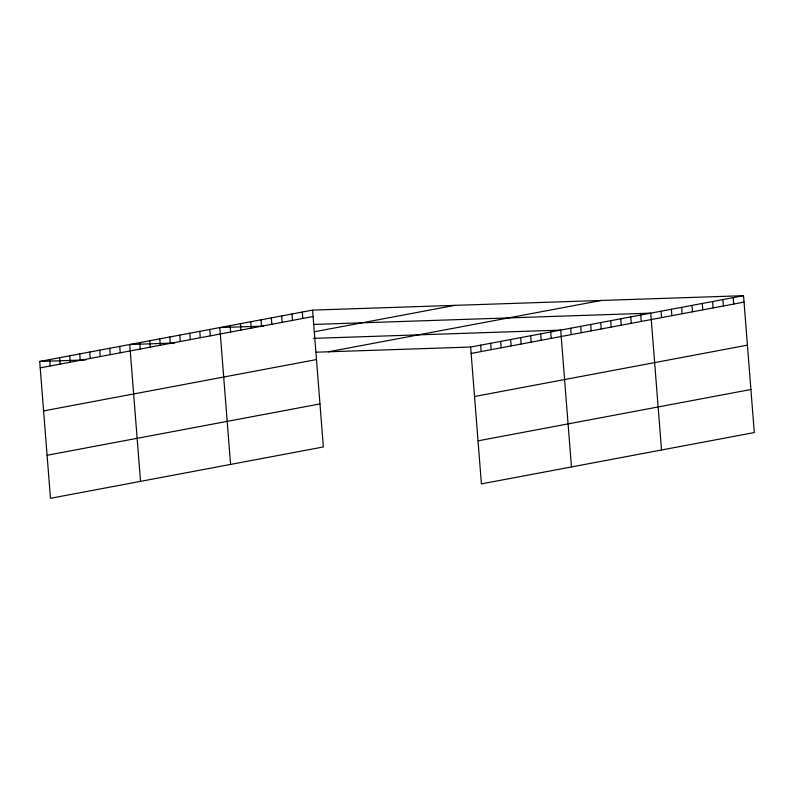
<?xml version="1.0" encoding="UTF-8"?>
<svg xmlns="http://www.w3.org/2000/svg" width="794" height="794" viewBox="0 0 794 794"><rect width="100%" height="100%" fill="white"/><g stroke="black" fill="none" stroke-linecap="round" stroke-linejoin="round"><path stroke-width="1.19" d="M312.588 310.117L323.357 446.962L50.469 498.304L39.7 361.449L312.588 310.117L743.531 295.696L754.3 432.551L481.412 483.883L470.644 347.038L743.531 295.696M40.206 367.86L313.094 316.518M314.216 331.803L454.803 305.353M328.428 351.792L601.316 300.45M43.591 410.905L316.478 359.573M471.15 353.439L744.038 302.107M47.084 455.26L319.972 403.918M474.534 396.494L747.422 345.152M478.028 440.839L750.916 389.507M263.558 326.106L219.809 327.565L230.578 464.421M314.613 324.399L650.752 313.154L661.521 450M174.73 343.008L129.75 344.507L140.528 481.363M313.481 338.363L560.693 330.096L571.462 466.941M39.7 361.449L85.891 359.91M316.22 352.199L470.644 347.038M733.219 297.631L733.725 304.042M722.907 299.576L723.413 305.988M712.605 301.512L713.111 307.923M702.293 303.457L702.799 309.858M691.981 305.392L692.487 311.804M681.679 307.338L682.175 313.739M671.367 309.273L671.873 315.684M661.055 311.208L661.561 317.62M640.738 315.029L641.244 321.441M630.734 316.915L631.24 323.327M620.729 318.801L621.236 325.203M610.725 320.677L611.231 327.088M600.721 322.562L601.227 328.974M590.716 324.448L591.212 330.85M580.702 326.324L581.208 332.736M570.697 328.21L571.204 334.621M550.689 331.971L551.195 338.383M540.684 333.857L541.19 340.269M530.68 335.743L531.186 342.145M520.675 337.619L521.172 344.03M510.661 339.504L511.167 345.916M500.657 341.39L501.163 347.792M490.652 343.266L491.158 349.678M480.648 345.152L481.154 351.563M302.276 312.052L302.782 318.463M291.974 313.997L292.47 320.399M281.662 315.933L282.168 322.344M271.349 317.868L271.856 324.28M261.037 319.813L261.544 326.225M250.735 321.749L251.241 328.16M240.423 323.694L240.929 330.096M230.111 325.629L230.617 332.041M209.805 329.45L210.301 335.862M199.79 331.336L200.296 337.738M189.786 333.212L190.292 339.624M179.781 335.098L180.288 341.509M169.777 336.984L170.283 343.385M159.773 338.859L160.279 345.271M149.768 340.745L150.265 347.157M139.754 342.631L140.26 349.032M119.745 346.392L120.251 352.804M109.741 348.278L110.247 354.68M99.736 350.154L100.243 356.566M89.732 352.04L90.238 358.451M79.728 353.926L80.224 360.327M69.713 355.801L70.219 362.213M59.709 357.687L60.215 364.099M49.704 359.573L50.211 365.974"/></g></svg>
